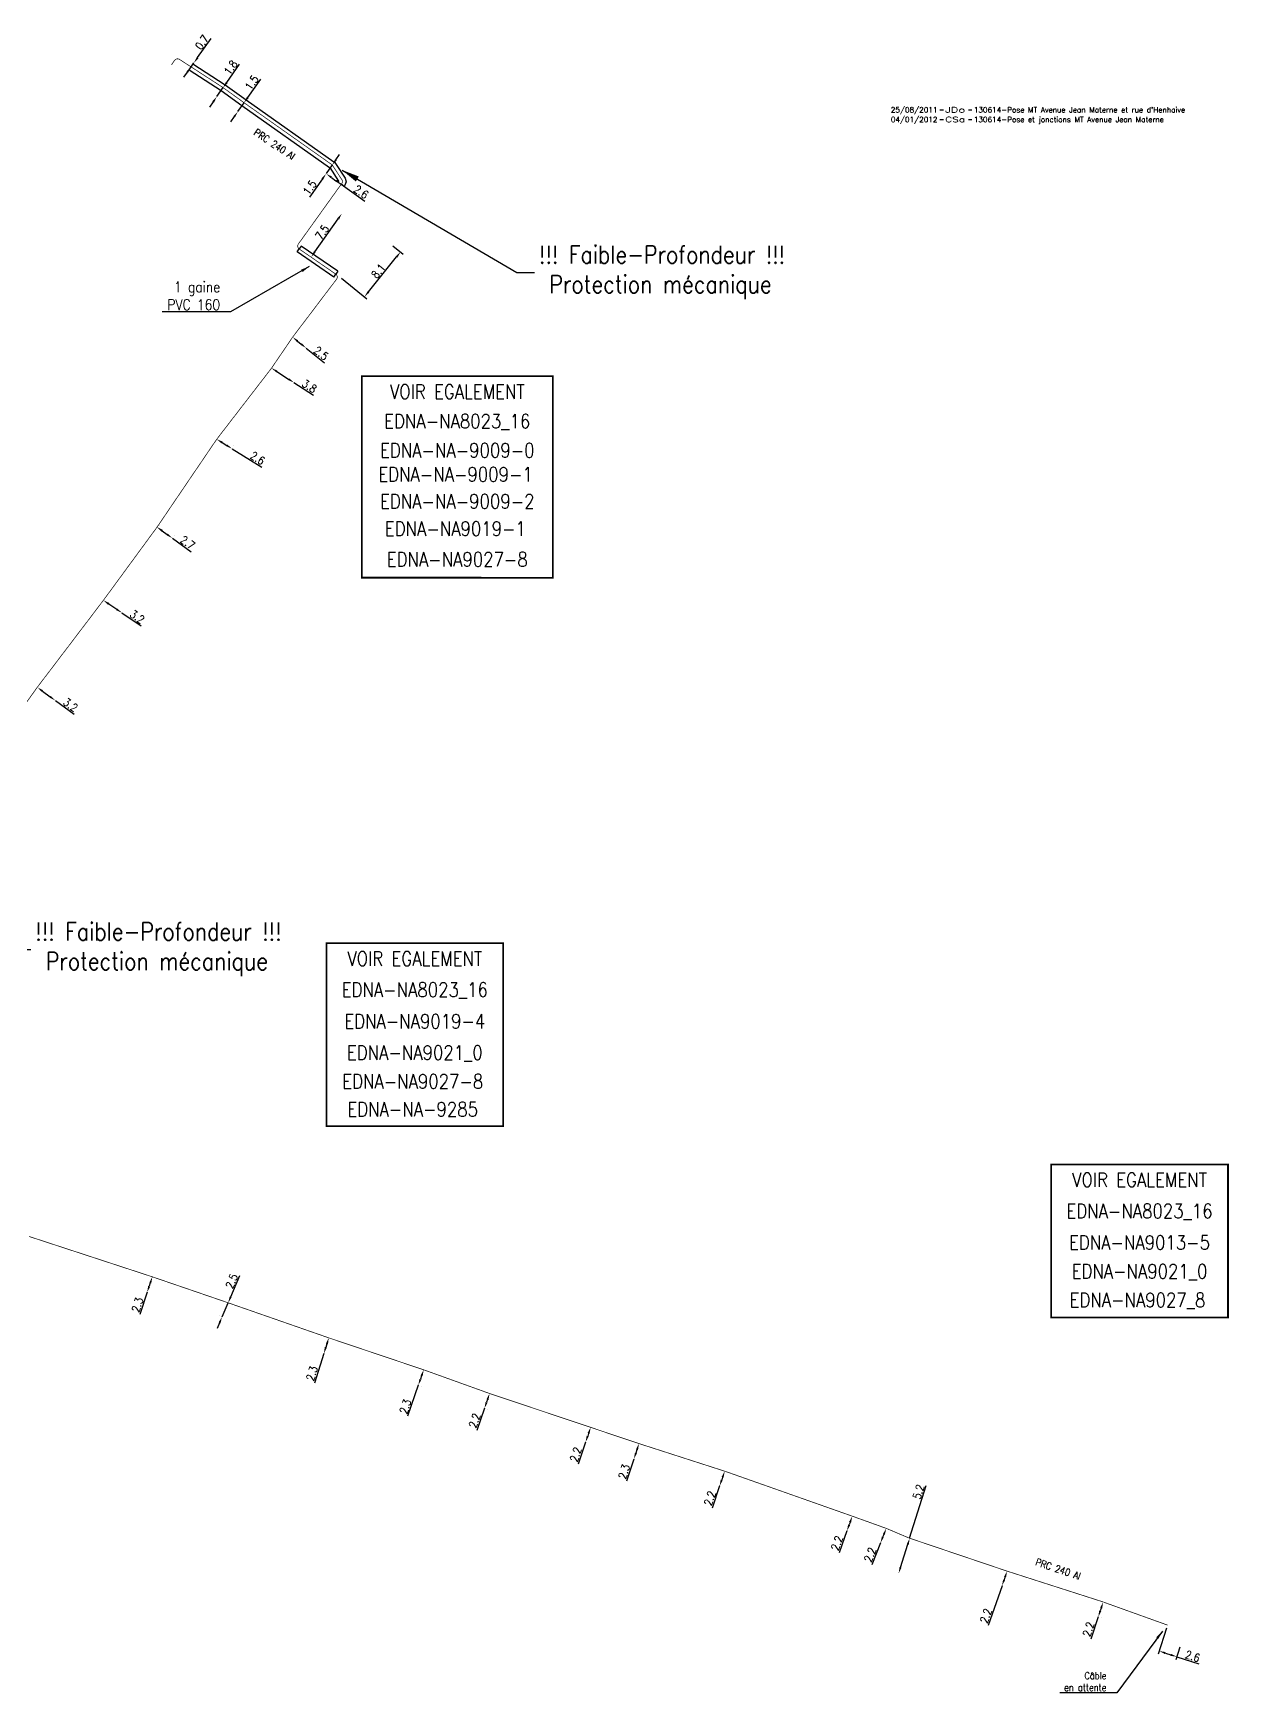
# Model space of a CAD drawing. Header units: millimetres. Extents: x 185000 to 186000, y 127000 to 128000.
# Drawn here: x 185820.1 to 185988.1, y 127266.7 to 127500 of the extents above; entities that cross this region are included whole.
import ezdxf
from ezdxf.enums import TextEntityAlignment as Align

# ---------------------------------------------------------------- set-up
doc = ezdxf.new("R2010")
doc.units = ezdxf.units.MM
doc.header["$PDMODE"] = 34
doc.layers.get('0').update_dxf_attribs({"linetype": 'CONTINUOUS'})
doc.layers.get('DEFPOINTS').update_dxf_attribs({"linetype": 'CONTINUOUS'})
for name, color, linetype in [('M_120', 5, 'M_ST_13'), ('M_400', 7, 'CONTINUOUS'), ('M_420', 7, 'CONTINUOUS'), ('M_930', 7, 'CONTINUOUS')]:
    doc.layers.add(name, color=color, linetype=linetype)
doc.layers.add('M_910', color=7, linetype='CONTINUOUS', plot=False)
doc.styles.get("Standard").update_dxf_attribs({"font": 'romans.shx', "width": 0.85})
doc.linetypes.add('M_ST_13', pattern='A,5,-0.3,["oo",Standard,S=1.5,R=0,X=0,Y=-0.5],-3', length=8.3)
doc.dimstyles.get("Standard").update_dxf_attribs({"dimtxt": 1.5, "dimasz": 1.2, "dimexe": 0.625, "dimexo": 0.625, "dimgap": 0.25, "dimtad": 1, "dimdec": 1, "dimzin": 0, "dimdsep": 46, "dimtxsty": 'Standard', "dimcen": -0.5, "dimadec": 0, "dimazin": 0, "dimtfac": 1, "dimtdec": 1, "dimtmove": 0, "dimatfit": 3, "dimfxl": 0, "dimtolj": 1, "dimtzin": 0, "dimarcsym": 0})

# ---------------------------------------------------------------- blocks, each defined once
blk = doc.blocks.new('GIS_MODF')
at = {"color": 0, "linetype": 'Continuous', "flags": 128}
for points in [[(-2.26, -0.01), (-1.76, -0.01)], [(1.76, -0.01), (2.26, -0.01)]]:
    blk.add_lwpolyline(points, dxfattribs=at)
at = {"color": 0, "linetype": 'Continuous'}
blk.add_attdef('DATE', text='', height=0.75, dxfattribs=at).set_placement((-2.58, -0.39), align=Align.RIGHT)
at = {"color": 0, "linetype": 'Continuous', "width": 3.590909}
blk.add_attdef('USER', text='', height=0.75, dxfattribs=at).set_placement((-1.52, -0.39), (1.31, -0.39), align=Align.FIT)
at = {"color": 0, "linetype": 'Continuous'}
blk.add_attdef('DESC', (2.53, -0.39), '', height=0.75, dxfattribs=at)
blk = doc.blocks.new('*D278')
at = {"layer": 'DEFPOINTS', "color": 0, "linetype": 'Continuous', "transparency": 16777216}
for p in [(185842.67, 127495.82), (185842.67, 127495.82), (185842.27, 127495.25)]:
    blk.add_point(p, dxfattribs=at)
at = {"layer": 'M_120', "color": 0, "linetype": 'Continuous', "lineweight": -2, "transparency": 16777216}
for p, q in [((185843.2, 127496.55), (185845.11, 127499.22)), ((185842.27, 127495.25), (185842.67, 127495.82)), ((185841.74, 127494.52), (185841.22, 127493.79))]:
    blk.add_line(p, q, dxfattribs=at)
at = {"layer": 'M_120', "color": 0, "linetype": 'Continuous', "transparency": 16777216}
for points in [[(185843.08, 127496.64), (185843.32, 127496.46), (185842.67, 127495.82)], [(185841.62, 127494.61), (185841.86, 127494.43), (185842.27, 127495.25)]]:
    blk.add_solid(points, dxfattribs=at)
at = {"layer": 'M_120', "color": 0, "linetype": 'Continuous', "transparency": 16777216, "insert": (185843.81, 127498.69), "char_height": 1.125, "attachment_point": 5, "rotation": 54.341}
blk.add_mtext('\\A1;0.7', dxfattribs=at)
blk = doc.blocks.new('*D279')
at = {"layer": 'DEFPOINTS', "color": 0, "linetype": 'Continuous', "transparency": 16777216}
for p in [(185845.9, 127491.07), (185845.9, 127491.07), (185846.78, 127492.33)]:
    blk.add_point(p, dxfattribs=at)
at = {"layer": 'M_120', "color": 0, "linetype": 'Continuous', "lineweight": -2, "transparency": 16777216}
for p, q in [((185847.29, 127493.07), (185849.09, 127495.64)), ((185845.9, 127491.07), (185846.78, 127492.33)), ((185846.28, 127490.8), (185846.28, 127490.8)), ((185847.16, 127492.06), (185847.16, 127492.06)), ((185845.38, 127490.33), (185844.87, 127489.59))]:
    blk.add_line(p, q, dxfattribs=at)
at = {"layer": 'M_120', "color": 0, "linetype": 'Continuous', "transparency": 16777216}
for points in [[(185847.17, 127493.15), (185847.42, 127492.98), (185846.78, 127492.33)], [(185845.26, 127490.42), (185845.51, 127490.25), (185845.9, 127491.07)]]:
    blk.add_solid(points, dxfattribs=at)
at = {"layer": 'M_120', "color": 0, "linetype": 'Continuous', "transparency": 16777216, "insert": (185847.84, 127495.15), "char_height": 1.125, "attachment_point": 5, "rotation": 55.0499}
blk.add_mtext('\\A1;1.8', dxfattribs=at)
blk = doc.blocks.new('*D280')
at = {"layer": 'DEFPOINTS', "color": 0, "linetype": 'Continuous', "transparency": 16777216}
for p in [(185848.86, 127488.98), (185848.86, 127488.98), (185849.72, 127490.21)]:
    blk.add_point(p, dxfattribs=at)
at = {"layer": 'M_120', "color": 0, "linetype": 'Continuous', "lineweight": -2, "transparency": 16777216}
for p, q in [((185850.24, 127490.94), (185852.06, 127493.51)), ((185848.86, 127488.98), (185849.72, 127490.21)), ((185848.34, 127488.25), (185847.82, 127487.51))]:
    blk.add_line(p, q, dxfattribs=at)
at = {"layer": 'M_120', "color": 0, "linetype": 'Continuous', "transparency": 16777216}
for points in [[(185850.12, 127491.03), (185850.37, 127490.86), (185849.72, 127490.21)], [(185848.22, 127488.34), (185848.46, 127488.16), (185848.86, 127488.98)]]:
    blk.add_solid(points, dxfattribs=at)
at = {"layer": 'M_120', "color": 0, "linetype": 'Continuous', "transparency": 16777216, "insert": (185850.8, 127493.03), "char_height": 1.125, "attachment_point": 5, "rotation": 54.7763}
blk.add_mtext('\\A1;1.5', dxfattribs=at)
blk = doc.blocks.new('*D281')
at = {"layer": 'DEFPOINTS', "color": 0, "linetype": 'Continuous', "transparency": 16777216}
for p in [(185862.12, 127481.46), (185861.25, 127480.24), (185861.25, 127480.24)]:
    blk.add_point(p, dxfattribs=at)
at = {"layer": 'M_120', "color": 0, "linetype": 'Continuous', "lineweight": -2, "transparency": 16777216}
for p, q in [((185862.12, 127481.46), (185861.25, 127480.24)), ((185862.63, 127482.2), (185863.15, 127482.93)), ((185860.73, 127479.5), (185858.92, 127476.93))]:
    blk.add_line(p, q, dxfattribs=at)
at = {"layer": 'M_120', "color": 0, "linetype": 'Continuous', "transparency": 16777216}
for points in [[(185862.51, 127482.28), (185862.76, 127482.11), (185862.12, 127481.46)], [(185860.61, 127479.59), (185860.85, 127479.41), (185861.25, 127480.24)]]:
    blk.add_solid(points, dxfattribs=at)
at = {"layer": 'M_120', "color": 0, "linetype": 'Continuous', "transparency": 16777216, "insert": (185858.95, 127478.28), "char_height": 1.125, "attachment_point": 5, "rotation": 54.7763}
blk.add_mtext('\\A1;1.5', dxfattribs=at)
blk = doc.blocks.new('*D282')
at = {"layer": 'DEFPOINTS', "color": 0, "linetype": 'Continuous', "transparency": 16777216}
for p in [(185861.25, 127480.23), (185861.25, 127480.23), (185863.37, 127478.74)]:
    blk.add_point(p, dxfattribs=at)
at = {"layer": 'M_120', "color": 0, "linetype": 'Continuous', "lineweight": -2, "transparency": 16777216}
for p, q in [((185861.99, 127479.72), (185862.64, 127479.25)), ((185863.37, 127478.74), (185866.72, 127476.37))]:
    blk.add_line(p, q, dxfattribs=at)
at = {"layer": 'M_120', "color": 0, "linetype": 'Continuous', "transparency": 16777216}
for points in [[(185862.07, 127479.84), (185861.9, 127479.59), (185861.25, 127480.23)], [(185862.73, 127479.38), (185862.55, 127479.13), (185863.37, 127478.74)]]:
    blk.add_solid(points, dxfattribs=at)
at = {"layer": 'M_120', "color": 0, "linetype": 'Continuous', "transparency": 16777216, "insert": (185866.18, 127477.67), "char_height": 1.125, "attachment_point": 5, "rotation": 324.7763}
blk.add_mtext('\\A1;2.6', dxfattribs=at)
blk = doc.blocks.new('*D283')
at = {"layer": 'DEFPOINTS', "color": 0, "linetype": 'Continuous', "transparency": 16777216}
for p in [(185863.47, 127474.63), (185863.47, 127474.63), (185859.15, 127468.5)]:
    blk.add_point(p, dxfattribs=at)
at = {"layer": 'M_120', "color": 0, "linetype": 'Continuous', "lineweight": -2, "transparency": 16777216}
blk.add_line((185859.67, 127469.24), (185862.95, 127473.9), dxfattribs=at)
at = {"layer": 'M_120', "color": 0, "linetype": 'Continuous', "transparency": 16777216}
for points in [[(185862.83, 127473.98), (185863.08, 127473.81), (185863.47, 127474.63)], [(185859.54, 127469.33), (185859.79, 127469.15), (185859.15, 127468.5)]]:
    blk.add_solid(points, dxfattribs=at)
at = {"layer": 'M_120', "color": 0, "linetype": 'Continuous', "transparency": 16777216, "insert": (185860.7, 127472), "char_height": 1.125, "attachment_point": 5, "rotation": 54.7626}
blk.add_mtext('\\A1;7.5', dxfattribs=at)
blk = doc.blocks.new('*D284')
at = {"layer": 'DEFPOINTS', "color": 0, "linetype": 'Continuous', "transparency": 16777216}
for p in [(185856.55, 127457.26), (185858.45, 127455.72), (185858.45, 127455.72)]:
    blk.add_point(p, dxfattribs=at)
at = {"layer": 'M_120', "color": 0, "linetype": 'Continuous', "lineweight": -2, "transparency": 16777216}
for p, q in [((185857.25, 127456.69), (185857.75, 127456.29)), ((185858.45, 127455.72), (185861.01, 127453.66))]:
    blk.add_line(p, q, dxfattribs=at)
at = {"layer": 'M_120', "color": 0, "linetype": 'Continuous', "transparency": 16777216}
for points in [[(185857.34, 127456.81), (185857.15, 127456.58), (185856.55, 127457.26)], [(185857.85, 127456.4), (185857.66, 127456.17), (185858.45, 127455.72)]]:
    blk.add_solid(points, dxfattribs=at)
at = {"layer": 'M_120', "color": 0, "linetype": 'Continuous', "transparency": 16777216, "insert": (185860.55, 127454.99), "char_height": 1.125, "attachment_point": 5, "rotation": 321.144}
blk.add_mtext('\\A1;2.5', dxfattribs=at)
blk = doc.blocks.new('*D285')
at = {"layer": 'DEFPOINTS', "color": 0, "linetype": 'Continuous', "transparency": 16777216}
for p in [(185853.59, 127452.91), (185856.73, 127450.87), (185856.73, 127450.87)]:
    blk.add_point(p, dxfattribs=at)
at = {"layer": 'M_120', "color": 0, "linetype": 'Continuous', "lineweight": -2, "transparency": 16777216}
for p, q in [((185854.34, 127452.42), (185855.98, 127451.36)), ((185856.73, 127450.87), (185859.49, 127449.09))]:
    blk.add_line(p, q, dxfattribs=at)
at = {"layer": 'M_120', "color": 0, "linetype": 'Continuous', "transparency": 16777216}
for points in [[(185854.42, 127452.54), (185854.26, 127452.29), (185853.59, 127452.91)], [(185856.06, 127451.48), (185855.9, 127451.23), (185856.73, 127450.87)]]:
    blk.add_solid(points, dxfattribs=at)
at = {"layer": 'M_120', "color": 0, "linetype": 'Continuous', "transparency": 16777216, "insert": (185858.9, 127450.36), "char_height": 1.125, "attachment_point": 5, "rotation": 327.0765}
blk.add_mtext('\\A1;3.8', dxfattribs=at)
blk = doc.blocks.new('*D286')
at = {"layer": 'DEFPOINTS', "color": 0, "linetype": 'Continuous', "transparency": 16777216}
for p in [(185870.27, 127470.39), (185871.72, 127469.23), (185863.04, 127465.82)]:
    blk.add_point(p, dxfattribs=at)
at = {"layer": 'M_120', "color": 0, "linetype": 'Continuous', "lineweight": -2, "transparency": 16777216}
for p, q in [((185870.64, 127470.1), (185872.08, 127468.93)), ((185867.2, 127463.62), (185871.16, 127468.53)), ((185863.4, 127465.53), (185867, 127462.63))]:
    blk.add_line(p, q, dxfattribs=at)
at = {"layer": 'M_120', "color": 0, "linetype": 'Continuous', "transparency": 16777216}
for points in [[(185871.04, 127468.62), (185871.27, 127468.43), (185871.72, 127469.23)], [(185867.09, 127463.72), (185867.32, 127463.53), (185866.64, 127462.92)]]:
    blk.add_solid(points, dxfattribs=at)
at = {"layer": 'M_120', "color": 0, "linetype": 'Continuous', "transparency": 16777216, "insert": (185868.59, 127466.54), "char_height": 1.125, "attachment_point": 5, "rotation": 51.1436}
blk.add_mtext('\\A1;8.1', dxfattribs=at)
blk = doc.blocks.new('*D287')
at = {"layer": 'DEFPOINTS', "color": 0, "linetype": 'Continuous', "transparency": 16777216}
for p in [(185845.88, 127442.91), (185848.05, 127441.57), (185848.05, 127441.57)]:
    blk.add_point(p, dxfattribs=at)
at = {"layer": 'M_120', "color": 0, "linetype": 'Continuous', "lineweight": -2, "transparency": 16777216}
for p, q in [((185846.13, 127443.31), (185846.13, 127443.31)), ((185846.65, 127442.44), (185847.28, 127442.04)), ((185848.3, 127441.97), (185848.3, 127441.97)), ((185848.05, 127441.57), (185852.24, 127438.99))]:
    blk.add_line(p, q, dxfattribs=at)
at = {"layer": 'M_120', "color": 0, "linetype": 'Continuous', "transparency": 16777216}
for points in [[(185846.72, 127442.57), (185846.57, 127442.31), (185845.88, 127442.91)], [(185847.36, 127442.17), (185847.21, 127441.92), (185848.05, 127441.57)]]:
    blk.add_solid(points, dxfattribs=at)
at = {"layer": 'M_120', "color": 0, "linetype": 'Continuous', "transparency": 16777216, "insert": (185851.62, 127440.25), "char_height": 1.125, "attachment_point": 5, "rotation": 328.3505}
blk.add_mtext('\\A1;2.6', dxfattribs=at)
blk = doc.blocks.new('*D288')
at = {"layer": 'DEFPOINTS', "color": 0, "linetype": 'Continuous', "transparency": 16777216}
for p in [(185837.48, 127430.54), (185839.63, 127428.99), (185839.64, 127429.01)]:
    blk.add_point(p, dxfattribs=at)
at = {"layer": 'M_120', "color": 0, "linetype": 'Continuous', "lineweight": -2, "transparency": 16777216}
for p, q in [((185837.75, 127430.92), (185837.77, 127430.94)), ((185838.22, 127430.03), (185838.91, 127429.53)), ((185839.64, 127429.01), (185842.3, 127427.09)), ((185839.9, 127429.37), (185839.92, 127429.39))]:
    blk.add_line(p, q, dxfattribs=at)
at = {"layer": 'M_120', "color": 0, "linetype": 'Continuous', "transparency": 16777216}
for points in [[(185838.31, 127430.15), (185838.13, 127429.91), (185837.49, 127430.56)], [(185839, 127429.66), (185838.82, 127429.41), (185839.64, 127429.01)]]:
    blk.add_solid(points, dxfattribs=at)
at = {"layer": 'M_120', "color": 0, "linetype": 'Continuous', "transparency": 16777216, "insert": (185841.78, 127428.39), "char_height": 1.125, "attachment_point": 5, "rotation": 324.2201}
blk.add_mtext('\\A1;2.7', dxfattribs=at)
blk = doc.blocks.new('*D289')
at = {"layer": 'DEFPOINTS', "color": 0, "linetype": 'Continuous', "transparency": 16777216}
for p in [(185829.95, 127420.27), (185832.56, 127418.51), (185832.56, 127418.51)]:
    blk.add_point(p, dxfattribs=at)
at = {"layer": 'M_120', "color": 0, "linetype": 'Continuous', "lineweight": -2, "transparency": 16777216}
for p, q in [((185830.7, 127419.77), (185831.82, 127419.01)), ((185832.56, 127418.51), (185835.28, 127416.67))]:
    blk.add_line(p, q, dxfattribs=at)
at = {"layer": 'M_120', "color": 0, "linetype": 'Continuous', "transparency": 16777216}
for points in [[(185830.78, 127419.89), (185830.61, 127419.64), (185829.95, 127420.27)], [(185831.9, 127419.13), (185831.73, 127418.89), (185832.56, 127418.51)]]:
    blk.add_solid(points, dxfattribs=at)
at = {"layer": 'M_120', "color": 0, "linetype": 'Continuous', "transparency": 16777216, "insert": (185834.71, 127417.95), "char_height": 1.125, "attachment_point": 5, "rotation": 325.8786}
blk.add_mtext('\\A1;3.2', dxfattribs=at)
blk = doc.blocks.new('*D290')
at = {"layer": 'DEFPOINTS', "color": 0, "linetype": 'Continuous', "transparency": 16777216}
for p in [(185820.66, 127408.05), (185823.2, 127406.19), (185823.2, 127406.19)]:
    blk.add_point(p, dxfattribs=at)
at = {"layer": 'M_120', "color": 0, "linetype": 'Continuous', "lineweight": -2, "transparency": 16777216}
for p, q in [((185821.38, 127407.52), (185822.47, 127406.72)), ((185823.2, 127406.19), (185825.84, 127404.25))]:
    blk.add_line(p, q, dxfattribs=at)
at = {"layer": 'M_120', "color": 0, "linetype": 'Continuous', "transparency": 16777216}
for points in [[(185821.47, 127407.64), (185821.29, 127407.4), (185820.66, 127408.05)], [(185822.56, 127406.84), (185822.38, 127406.6), (185823.2, 127406.19)]]:
    blk.add_solid(points, dxfattribs=at)
at = {"layer": 'M_120', "color": 0, "linetype": 'Continuous', "transparency": 16777216, "insert": (185825.33, 127405.56), "char_height": 1.125, "attachment_point": 5, "rotation": 323.7544}
blk.add_mtext('\\A1;3.2', dxfattribs=at)
blk = doc.blocks.new('*D300')
at = {"layer": 'DEFPOINTS', "color": 0, "linetype": 'Continuous', "transparency": 16777216}
for p in [(185836.83, 127325.18), (185836.1, 127323), (185836.1, 127323)]:
    blk.add_point(p, dxfattribs=at)
at = {"layer": 'M_120', "color": 0, "linetype": 'Continuous', "lineweight": -2, "transparency": 16777216}
for p, q in [((185836.1, 127323), (185835.07, 127319.89)), ((185836.54, 127324.32), (185836.38, 127323.85))]:
    blk.add_line(p, q, dxfattribs=at)
at = {"layer": 'M_120', "color": 0, "linetype": 'Continuous', "transparency": 16777216}
for points in [[(185836.4, 127324.37), (185836.68, 127324.28), (185836.83, 127325.18)], [(185836.24, 127323.9), (185836.53, 127323.8), (185836.1, 127323)]]:
    blk.add_solid(points, dxfattribs=at)
at = {"layer": 'M_120', "color": 0, "linetype": 'Continuous', "transparency": 16777216, "insert": (185834.73, 127321.25), "char_height": 1.125, "attachment_point": 5, "rotation": 71.5998}
blk.add_mtext('\\A1;2.3', dxfattribs=at)
blk = doc.blocks.new('*D301')
at = {"layer": 'DEFPOINTS', "color": 0, "linetype": 'Continuous', "transparency": 16777216}
for p in [(185847.48, 127321.53), (185846.63, 127319.55), (185846.63, 127319.55)]:
    blk.add_point(p, dxfattribs=at)
at = {"layer": 'M_120', "color": 0, "linetype": 'Continuous', "lineweight": -2, "transparency": 16777216}
for p, q in [((185847.84, 127322.35), (185849.14, 127325.36)), ((185846.63, 127319.55), (185847.48, 127321.53)), ((185846.28, 127318.72), (185845.92, 127317.9)), ((185846.2, 127319.73), (185846.2, 127319.73))]:
    blk.add_line(p, q, dxfattribs=at)
at = {"layer": 'M_120', "color": 0, "linetype": 'Continuous', "transparency": 16777216}
for points in [[(185847.7, 127322.41), (185847.98, 127322.29), (185847.48, 127321.53)], [(185846.14, 127318.78), (185846.41, 127318.66), (185846.63, 127319.55)]]:
    blk.add_solid(points, dxfattribs=at)
at = {"layer": 'M_120', "color": 0, "linetype": 'Continuous', "transparency": 16777216, "insert": (185847.98, 127324.57), "char_height": 1.125, "attachment_point": 5, "rotation": 66.6648}
blk.add_mtext('\\A1;2.5', dxfattribs=at)
blk = doc.blocks.new('*D302')
at = {"layer": 'DEFPOINTS', "color": 0, "linetype": 'Continuous', "transparency": 16777216}
for p in [(185861.63, 127316.6), (185860.94, 127314.4), (185860.94, 127314.4)]:
    blk.add_point(p, dxfattribs=at)
at = {"layer": 'M_120', "color": 0, "linetype": 'Continuous', "lineweight": -2, "transparency": 16777216}
for p, q in [((185860.94, 127314.4), (185859.62, 127310.24)), ((185861.36, 127315.74), (185861.21, 127315.26))]:
    blk.add_line(p, q, dxfattribs=at)
at = {"layer": 'M_120', "color": 0, "linetype": 'Continuous', "transparency": 16777216}
for points in [[(185861.22, 127315.78), (185861.51, 127315.69), (185861.63, 127316.6)], [(185861.07, 127315.31), (185861.35, 127315.22), (185860.94, 127314.4)]]:
    blk.add_solid(points, dxfattribs=at)
at = {"layer": 'M_120', "color": 0, "linetype": 'Continuous', "transparency": 16777216, "insert": (185859.26, 127311.6), "char_height": 1.125, "attachment_point": 5, "rotation": 72.4069}
blk.add_mtext('\\A1;2.3', dxfattribs=at)
blk = doc.blocks.new('*D303')
at = {"layer": 'DEFPOINTS', "color": 0, "linetype": 'Continuous', "transparency": 16777216}
for p in [(185874.97, 127312.11), (185874.21, 127309.93), (185874.21, 127309.93)]:
    blk.add_point(p, dxfattribs=at)
at = {"layer": 'M_120', "color": 0, "linetype": 'Continuous', "lineweight": -2, "transparency": 16777216}
for p, q in [((185874.67, 127311.26), (185874.51, 127310.78)), ((185875.41, 127311.95), (185875.41, 127311.95)), ((185874.21, 127309.93), (185872.71, 127305.58)), ((185874.66, 127309.78), (185874.66, 127309.78))]:
    blk.add_line(p, q, dxfattribs=at)
at = {"layer": 'M_120', "color": 0, "linetype": 'Continuous', "transparency": 16777216}
for points in [[(185874.53, 127311.31), (185874.82, 127311.21), (185874.97, 127312.11)], [(185874.37, 127310.83), (185874.65, 127310.74), (185874.21, 127309.93)]]:
    blk.add_solid(points, dxfattribs=at)
at = {"layer": 'M_120', "color": 0, "linetype": 'Continuous', "transparency": 16777216, "insert": (185872.39, 127306.95), "char_height": 1.125, "attachment_point": 5, "rotation": 70.868}
blk.add_mtext('\\A1;2.3', dxfattribs=at)
blk = doc.blocks.new('*D304')
at = {"layer": 'DEFPOINTS', "color": 0, "linetype": 'Continuous', "transparency": 16777216}
for p in [(185883.52, 127306.7), (185883.52, 127306.7), (185884.23, 127308.78)]:
    blk.add_point(p, dxfattribs=at)
at = {"layer": 'M_120', "color": 0, "linetype": 'Continuous', "lineweight": -2, "transparency": 16777216}
for p, q in [((185883.52, 127306.7), (185882.45, 127303.6)), ((185883.94, 127307.93), (185883.81, 127307.55)), ((185883.96, 127306.55), (185883.96, 127306.55))]:
    blk.add_line(p, q, dxfattribs=at)
at = {"layer": 'M_120', "color": 0, "linetype": 'Continuous', "transparency": 16777216}
for points in [[(185883.67, 127307.6), (185883.95, 127307.5), (185883.52, 127306.7)], [(185883.8, 127307.98), (185884.08, 127307.88), (185884.23, 127308.78)]]:
    blk.add_solid(points, dxfattribs=at)
at = {"layer": 'M_120', "color": 0, "linetype": 'Continuous', "transparency": 16777216, "insert": (185882.13, 127304.97), "char_height": 1.125, "attachment_point": 5, "rotation": 71.0706}
blk.add_mtext('\\A1;2.2', dxfattribs=at)
blk = doc.blocks.new('*D305')
at = {"layer": 'DEFPOINTS', "color": 0, "linetype": 'Continuous', "transparency": 16777216}
for p in [(185897.73, 127301.94), (185897.73, 127301.94), (185898.44, 127304.02)]:
    blk.add_point(p, dxfattribs=at)
at = {"layer": 'M_120', "color": 0, "linetype": 'Continuous', "lineweight": -2, "transparency": 16777216}
for p, q in [((185897.73, 127301.94), (185896.67, 127298.83)), ((185898.15, 127303.17), (185898.02, 127302.79))]:
    blk.add_line(p, q, dxfattribs=at)
at = {"layer": 'M_120', "color": 0, "linetype": 'Continuous', "transparency": 16777216}
for points in [[(185897.88, 127302.84), (185898.16, 127302.74), (185897.73, 127301.94)], [(185898, 127303.22), (185898.29, 127303.12), (185898.44, 127304.02)]]:
    blk.add_solid(points, dxfattribs=at)
at = {"layer": 'M_120', "color": 0, "linetype": 'Continuous', "transparency": 16777216, "insert": (185896.34, 127300.2), "char_height": 1.125, "attachment_point": 5, "rotation": 71.1738}
blk.add_mtext('\\A1;2.2', dxfattribs=at)
blk = doc.blocks.new('*D306')
at = {"layer": 'DEFPOINTS', "color": 0, "linetype": 'Continuous', "transparency": 16777216}
for p in [(185904.52, 127299.55), (185904.52, 127299.55), (185905.23, 127301.74)]:
    blk.add_point(p, dxfattribs=at)
at = {"layer": 'M_120', "color": 0, "linetype": 'Continuous', "lineweight": -2, "transparency": 16777216}
for p, q in [((185904.52, 127299.55), (185903.5, 127296.44)), ((185904.95, 127300.88), (185904.8, 127300.41))]:
    blk.add_line(p, q, dxfattribs=at)
at = {"layer": 'M_120', "color": 0, "linetype": 'Continuous', "transparency": 16777216}
for points in [[(185904.66, 127300.45), (185904.94, 127300.36), (185904.52, 127299.55)], [(185904.81, 127300.93), (185905.1, 127300.84), (185905.23, 127301.74)]]:
    blk.add_solid(points, dxfattribs=at)
at = {"layer": 'M_120', "color": 0, "linetype": 'Continuous', "transparency": 16777216, "insert": (185903.15, 127297.8), "char_height": 1.125, "attachment_point": 5, "rotation": 71.8528}
blk.add_mtext('\\A1;2.3', dxfattribs=at)
blk = doc.blocks.new('*D307')
at = {"layer": 'DEFPOINTS', "color": 0, "linetype": 'Continuous', "transparency": 16777216}
for p in [(185917.28, 127297.86), (185916.57, 127295.78), (185916.57, 127295.78)]:
    blk.add_point(p, dxfattribs=at)
at = {"layer": 'M_120', "color": 0, "linetype": 'Continuous', "lineweight": -2, "transparency": 16777216}
for p, q in [((185916.57, 127295.78), (185915.51, 127292.68)), ((185916.99, 127297.01), (185916.86, 127296.63))]:
    blk.add_line(p, q, dxfattribs=at)
at = {"layer": 'M_120', "color": 0, "linetype": 'Continuous', "transparency": 16777216}
for points in [[(185916.85, 127297.06), (185917.13, 127296.96), (185917.28, 127297.86)], [(185916.72, 127296.68), (185917, 127296.58), (185916.57, 127295.78)]]:
    blk.add_solid(points, dxfattribs=at)
at = {"layer": 'M_120', "color": 0, "linetype": 'Continuous', "transparency": 16777216, "insert": (185915.19, 127294.05), "char_height": 1.125, "attachment_point": 5, "rotation": 71.1161}
blk.add_mtext('\\A1;2.2', dxfattribs=at)
blk = doc.blocks.new('*D308')
at = {"layer": 'DEFPOINTS', "color": 0, "linetype": 'Continuous', "transparency": 16777216}
for p in [(185935.21, 127291.54), (185934.47, 127289.47), (185934.47, 127289.47)]:
    blk.add_point(p, dxfattribs=at)
at = {"layer": 'M_120', "color": 0, "linetype": 'Continuous', "lineweight": -2, "transparency": 16777216}
for p, q in [((185934.91, 127290.69), (185934.78, 127290.31)), ((185934.47, 127289.47), (185933.36, 127286.38))]:
    blk.add_line(p, q, dxfattribs=at)
at = {"layer": 'M_120', "color": 0, "linetype": 'Continuous', "transparency": 16777216}
for points in [[(185934.63, 127290.36), (185934.92, 127290.26), (185934.47, 127289.47)], [(185934.77, 127290.74), (185935.05, 127290.64), (185935.21, 127291.54)]]:
    blk.add_solid(points, dxfattribs=at)
at = {"layer": 'M_120', "color": 0, "linetype": 'Continuous', "transparency": 16777216, "insert": (185933.06, 127287.75), "char_height": 1.125, "attachment_point": 5, "rotation": 70.2559}
blk.add_mtext('\\A1;2.2', dxfattribs=at)
blk = doc.blocks.new('*D309')
at = {"layer": 'DEFPOINTS', "color": 0, "linetype": 'Continuous', "transparency": 16777216}
for p in [(185939.99, 127289.82), (185939.18, 127287.78), (185939.18, 127287.78)]:
    blk.add_point(p, dxfattribs=at)
at = {"layer": 'M_120', "color": 0, "linetype": 'Continuous', "lineweight": -2, "transparency": 16777216}
for p, q in [((185939.66, 127288.99), (185939.51, 127288.61)), ((185939.18, 127287.78), (185937.98, 127284.72))]:
    blk.add_line(p, q, dxfattribs=at)
at = {"layer": 'M_120', "color": 0, "linetype": 'Continuous', "transparency": 16777216}
for points in [[(185939.37, 127288.67), (185939.65, 127288.56), (185939.18, 127287.78)], [(185939.52, 127289.04), (185939.8, 127288.93), (185939.99, 127289.82)]]:
    blk.add_solid(points, dxfattribs=at)
at = {"layer": 'M_120', "color": 0, "linetype": 'Continuous', "transparency": 16777216, "insert": (185937.72, 127286.11), "char_height": 1.125, "attachment_point": 5, "rotation": 68.5752}
blk.add_mtext('\\A1;2.2', dxfattribs=at)
blk = doc.blocks.new('*D310')
at = {"layer": 'DEFPOINTS', "color": 0, "linetype": 'Continuous', "transparency": 16777216}
for p in [(185943.28, 127288.44), (185941.73, 127283.47), (185941.73, 127283.47)]:
    blk.add_point(p, dxfattribs=at)
at = {"layer": 'M_120', "color": 0, "linetype": 'Continuous', "lineweight": -2, "transparency": 16777216}
for p, q in [((185943.28, 127288.44), (185945.6, 127295.87)), ((185942, 127284.33), (185943.01, 127287.58))]:
    blk.add_line(p, q, dxfattribs=at)
at = {"layer": 'M_120', "color": 0, "linetype": 'Continuous', "transparency": 16777216}
for points in [[(185942.87, 127287.62), (185943.16, 127287.53), (185943.28, 127288.44)], [(185941.86, 127284.38), (185942.14, 127284.29), (185941.73, 127283.47)]]:
    blk.add_solid(points, dxfattribs=at)
at = {"layer": 'M_120', "color": 0, "linetype": 'Continuous', "transparency": 16777216, "insert": (185944.53, 127294.96), "char_height": 1.125, "attachment_point": 5, "rotation": 72.6474}
blk.add_mtext('\\A1;5.2', dxfattribs=at)
blk = doc.blocks.new('*D311')
at = {"layer": 'DEFPOINTS', "color": 0, "linetype": 'Continuous', "transparency": 16777216}
for p in [(185956.98, 127283.81), (185956.26, 127281.73), (185956.26, 127281.73)]:
    blk.add_point(p, dxfattribs=at)
at = {"layer": 'M_120', "color": 0, "linetype": 'Continuous', "lineweight": -2, "transparency": 16777216}
for p, q in [((185956.26, 127281.73), (185954.32, 127276.16)), ((185956.68, 127282.96), (185956.55, 127282.58))]:
    blk.add_line(p, q, dxfattribs=at)
at = {"layer": 'M_120', "color": 0, "linetype": 'Continuous', "transparency": 16777216}
for points in [[(185956.54, 127283.01), (185956.82, 127282.91), (185956.98, 127283.81)], [(185956.41, 127282.63), (185956.69, 127282.54), (185956.26, 127281.73)]]:
    blk.add_solid(points, dxfattribs=at)
at = {"layer": 'M_120', "color": 0, "linetype": 'Continuous', "transparency": 16777216, "insert": (185954, 127277.53), "char_height": 1.125, "attachment_point": 5, "rotation": 70.8416}
blk.add_mtext('\\A1;2.2', dxfattribs=at)
blk = doc.blocks.new('*D312')
at = {"layer": 'DEFPOINTS', "color": 0, "linetype": 'Continuous', "transparency": 16777216}
for p in [(185970.48, 127279.47), (185969.79, 127277.38), (185969.79, 127277.38)]:
    blk.add_point(p, dxfattribs=at)
at = {"layer": 'M_120', "color": 0, "linetype": 'Continuous', "lineweight": -2, "transparency": 16777216}
for p, q in [((185970.2, 127278.62), (185970.08, 127278.24)), ((185970.93, 127279.33), (185970.93, 127279.33)), ((185969.79, 127277.38), (185968.76, 127274.27)), ((185970.24, 127277.24), (185970.24, 127277.24))]:
    blk.add_line(p, q, dxfattribs=at)
at = {"layer": 'M_120', "color": 0, "linetype": 'Continuous', "transparency": 16777216}
for points in [[(185970.06, 127278.67), (185970.34, 127278.57), (185970.48, 127279.47)], [(185969.93, 127278.29), (185970.22, 127278.19), (185969.79, 127277.38)]]:
    blk.add_solid(points, dxfattribs=at)
at = {"layer": 'M_120', "color": 0, "linetype": 'Continuous', "transparency": 16777216, "insert": (185968.42, 127275.64), "char_height": 1.125, "attachment_point": 5, "rotation": 71.6711}
blk.add_mtext('\\A1;2.2', dxfattribs=at)
blk = doc.blocks.new('*D313')
at = {"layer": 'DEFPOINTS', "color": 0, "linetype": 'Continuous', "transparency": 16777216}
for p in [(185979.54, 127276.22), (185980.83, 127271.77), (185981.42, 127273.58)]:
    blk.add_point(p, dxfattribs=at)
at = {"layer": 'M_120', "color": 0, "linetype": 'Continuous', "lineweight": -2, "transparency": 16777216}
for p, q in [((185979.4, 127275.78), (185978.22, 127272.13)), ((185979.22, 127272.3), (185979.98, 127272.05)), ((185981.27, 127273.13), (185980.69, 127271.33)), ((185980.83, 127271.77), (185983.95, 127270.77))]:
    blk.add_line(p, q, dxfattribs=at)
at = {"layer": 'M_120', "color": 0, "linetype": 'Continuous', "transparency": 16777216}
for points in [[(185979.26, 127272.44), (185979.17, 127272.15), (185978.36, 127272.57)], [(185980.02, 127272.19), (185979.93, 127271.91), (185980.83, 127271.77)]]:
    blk.add_solid(points, dxfattribs=at)
at = {"layer": 'M_120', "color": 0, "linetype": 'Continuous', "transparency": 16777216, "insert": (185983.05, 127271.85), "char_height": 1.125, "attachment_point": 5, "rotation": 342.1054}
blk.add_mtext('\\A1;2.6', dxfattribs=at)

msp = doc.modelspace()

# ---------------------------------------------------------------- linework, layer by layer
at = {"layer": 'M_120', "const_width": 0.1}
for points in [[(185839.52, 127495.53), (185839.96, 127496.17, -0.403872), (185840.64, 127496.3), (185842.27, 127495.25), (185846.78, 127492.33), (185849.72, 127490.21), (185862.04, 127481.52, -0.094244), (185862.17, 127481.38), (185863.46, 127479.41, -0.310132), (185863.45, 127478.84), (185863.37, 127478.74), (185857.36, 127470.36, 0.419762), (185857.48, 127469.65), (185862.61, 127466.12, -0.427476), (185862.72, 127465.4), (185856.55, 127457.26), (185853.59, 127452.91), (185845.88, 127442.91), (185837.48, 127430.54), (185829.95, 127420.27), (185820.66, 127408.05), (185811.68, 127395.5)], [(185819.51, 127330.85), (185836.83, 127325.18), (185847.48, 127321.53), (185861.63, 127316.6), (185874.97, 127312.11), (185884.23, 127308.78), (185898.44, 127304.02), (185905.23, 127301.74), (185917.28, 127297.86, -0.006934), (185917.29, 127297.86), (185935.21, 127291.54), (185939.99, 127289.82), (185943.26, 127288.44, 0.018273), (185943.3, 127288.43), (185956.98, 127283.81), (185970.48, 127279.48, -0.008405), (185970.49, 127279.47), (185979.54, 127276.22)]]:
    msp.add_lwpolyline(points, format="xyb", dxfattribs=at)
at = {"layer": 'M_400', "color": 7, "linetype": 'CONTINUOUS'}
for p, q in [((185857.76, 127470.07), (185857.48, 127469.65)), ((185862.9, 127466.53), (185857.76, 127470.07)), ((185857.2, 127469.24), (185857.48, 127469.65)), ((185862.33, 127465.7), (185857.2, 127469.24)), ((185862.33, 127465.7), (185862.62, 127466.11)), ((185862.9, 127466.53), (185862.62, 127466.11))]:
    msp.add_line(p, q, dxfattribs=at)
at = {"layer": 'M_420', "color": 7, "linetype": 'CONTINUOUS'}
for p, q in [((185842.54, 127495.67), (185842.27, 127495.25)), ((185842.54, 127495.67), (185847.06, 127492.74)), ((185841.99, 127494.83), (185842.27, 127495.25)), ((185841.99, 127494.83), (185846.5, 127491.92)), ((185846.5, 127491.92), (185849.43, 127489.8)), ((185847.06, 127492.74), (185850.01, 127490.62)), ((185849.43, 127489.8), (185861.73, 127481.12)), ((185850.01, 127490.62), (185862.35, 127481.91)), ((185862.35, 127481.91), (185862.47, 127481.8)), ((185862.47, 127481.8), (185862.57, 127481.67)), ((185862.57, 127481.67), (185863.92, 127479.62)), ((185861.73, 127481.12), (185861.75, 127481.11)), ((185861.75, 127481.11), (185861.76, 127481.09)), ((185861.76, 127481.09), (185863, 127479.2)), ((185863, 127479.2), (185863.02, 127479.13)), ((185863.02, 127479.13), (185863, 127479.07)), ((185864.07, 127479.11), (185863.9, 127478.61)), ((185863.92, 127479.62), (185864.07, 127479.11)), ((185863, 127479.07), (185862.97, 127479.03)), ((185862.97, 127479.03), (185863.37, 127478.74)), ((185863.78, 127478.44), (185863.37, 127478.74)), ((185863.9, 127478.61), (185863.78, 127478.44))]:
    msp.add_line(p, q, dxfattribs=at)
at = {"layer": 'M_930', "const_width": 0.25}
for points in [[(185866.27, 127451.76), (185893.11, 127451.76), (185893.11, 127423.44), (185866.27, 127423.45)], [(185861.3, 127372.08), (185886.14, 127372.08), (185886.14, 127346.34), (185861.3, 127346.34)], [(185963.17, 127340.98), (185988.02, 127340.98), (185988.02, 127319.46), (185963.17, 127319.46)]]:
    msp.add_lwpolyline(points, close=True, dxfattribs=at)

# ---------------------------------------------------------------- block references
at = {"layer": 'M_910'}
ref = msp.add_blockref('GIS_MODF', (185949.78, 127489.21), dxfattribs=at)
ref.add_attrib('DATE', '25/08/2011', dxfattribs={"layer": '0', "color": 0, "linetype": 'Continuous', "height": 0.75}).set_placement((185947.19, 127488.83), align=Align.RIGHT)
ref.add_attrib('USER', 'JDo', dxfattribs={"layer": '0', "color": 0, "linetype": 'Continuous', "height": 0.75, "width": 1.490566}).set_placement((185948.26, 127488.83), (185951.08, 127488.83), align=Align.FIT)
ref.add_attrib('DESC', "130614-Pose MT Avenue Jean Materne et rue d'Henhaive", (185952.3, 127488.83), dxfattribs={"layer": '0', "color": 0, "linetype": 'Continuous', "height": 0.75})
ref = msp.add_blockref('GIS_MODF', (185949.78, 127487.85), dxfattribs=at)
ref.add_attrib('DATE', '04/01/2012', dxfattribs={"layer": '0', "color": 0, "linetype": 'Continuous', "height": 0.75}).set_placement((185947.19, 127487.47), align=Align.RIGHT)
ref.add_attrib('USER', 'CSa', dxfattribs={"layer": '0', "color": 0, "linetype": 'Continuous', "height": 0.75, "width": 1.410714}).set_placement((185948.26, 127487.47), (185951.08, 127487.47), align=Align.FIT)
ref.add_attrib('DESC', '130614-Pose et jonctions MT Avenue Jean Materne', (185952.3, 127487.47), dxfattribs={"layer": '0', "color": 0, "linetype": 'Continuous', "height": 0.75})

# ---------------------------------------------------------------- texts
at = {"layer": 'M_120', "width": 0.85}
for rotation, p in [(326.3136, (185854, 127484.37)), (341.4137, (185964.15, 127284.1))]:
    msp.add_text('PRC 240 Al', height=1, rotation=rotation, dxfattribs=at).set_placement(p, align=Align.MIDDLE)
at = {"layer": 'M_120', "linetype": 'Continuous', "insert": (185970.94, 127268.29), "char_height": 1, "attachment_point": 6}
msp.add_mtext('Câble\\Pen attente', dxfattribs=at)
at = {"layer": 'M_400', "insert": (185846.37, 127463.07), "char_height": 1.5, "attachment_point": 6}
msp.add_mtext('1 gaine\\PPVC 160 ', dxfattribs=at)
at = {"layer": 'M_420', "char_height": 2.5, "attachment_point": 4}
for insert in [(185891.18, 127466.36), (185820.39, 127371.21)]:
    msp.add_mtext('!!! Faible-Profondeur !!!\\P Protection mécanique', dxfattribs=dict(at, insert=insert))
at = {"layer": 'M_930', "width": 0.85}
for s, p in [('VOIR EGALEMENT', (185879.69, 127448.59)), ('EDNA-NA8023_16', (185879.69, 127444.45)), ('EDNA-NA-9009-0', (185879.69, 127440.35)), ('EDNA-NA-9009-1', (185879.45, 127436.97)), ('EDNA-NA-9009-2', (185879.69, 127433.18)), ('EDNA-NA9019-1', (185879.42, 127429.34)), ('EDNA-NA9027-8', (185879.69, 127425.02)), ('VOIR EGALEMENT', (185873.72, 127368.91)), ('EDNA-NA8023_16', (185873.72, 127364.54)), ('EDNA-NA9019-4', (185873.72, 127360.1)), ('EDNA-NA9021_0', (185873.72, 127355.7)), ('EDNA-NA9027-8', (185873.43, 127351.65)), ('EDNA-NA-9285', (185873.42, 127347.73)), ('VOIR EGALEMENT', (185975.59, 127337.81)), ('EDNA-NA8023_16', (185975.59, 127333.43)), ('EDNA-NA9013-5', (185975.59, 127329)), ('EDNA-NA9021_0', (185975.59, 127324.96)), ('EDNA-NA9027_8', (185975.3, 127320.93))]:
    msp.add_text(s, height=2, dxfattribs=at).set_placement(p, align=Align.CENTER)

# ---------------------------------------------------------------- dimensions: what is measured, and where the dimension line sits
at = {"layer": 'M_120', "linetype": 'Continuous'}
for base, p1, p2, angle, picture, middle in [((185842.67, 127495.82), (185842.27, 127495.25), (185842.67, 127495.82), 234.341, '*D278', (185844.42, 127498.25)), ((185848.86, 127488.98), (185849.72, 127490.21), (185848.86, 127488.98), 54.7763, '*D280', (185851.41, 127492.6)), ((185861.25, 127480.23), (185862.12, 127481.46), (185861.25, 127480.23), 54.7763, '*D281', (185859.57, 127477.85)), ((185861.25, 127480.23), (185863.37, 127478.74), (185861.25, 127480.23), 324.7763, '*D282', (185865.75, 127477.06)), ((185858.45, 127455.72), (185856.55, 127457.26), (185858.45, 127455.72), 141.144, '*D284', (185860.08, 127454.41)), ((185856.73, 127450.87), (185853.59, 127452.91), (185856.73, 127450.87), 147.0765, '*D285', (185858.49, 127449.73)), ((185848.0504, 127441.5723), (185845.8797, 127442.9103), (185848.0504, 127441.5723), 148.3505, '*D287', (185851.2256, 127439.6151)), ((185839.6421, 127429.008), (185837.4786, 127430.5385), (185839.6285, 127428.9891), 144.2201, '*D288', (185841.3371, 127427.7864)), ((185832.5609, 127418.5051), (185829.9532, 127420.2721), (185832.5609, 127418.5051), 145.8786, '*D289', (185834.2905, 127417.3331)), ((185823.197, 127406.1859), (185820.656556, 127408.04833), (185823.197, 127406.1859), 143.754417, '*D290', (185824.881988, 127404.950615)), ((185836.1, 127323), (185836.83, 127325.18), (185836.1, 127323), 71.5998, '*D300', (185835.44, 127321.01)), ((185860.94, 127314.4), (185861.63, 127316.6), (185860.94, 127314.4), 72.4069, '*D302', (185859.98, 127311.37)), ((185874.21, 127309.93), (185874.97, 127312.11), (185874.21, 127309.93), 70.868, '*D303', (185873.1, 127306.71)), ((185883.52, 127306.7), (185884.23, 127308.78), (185883.52, 127306.7), 71.0706, '*D304', (185882.84, 127304.72)), ((185897.73, 127301.94), (185898.44, 127304.02), (185897.73, 127301.94), 71.1738, '*D305', (185897.05, 127299.96)), ((185904.52, 127299.55), (185905.23, 127301.74), (185904.52, 127299.55), 71.8528, '*D306', (185903.87, 127297.57)), ((185916.57, 127295.78), (185917.28, 127297.86), (185916.57, 127295.78), 71.1161, '*D307', (185915.89, 127293.8)), ((185941.73, 127283.47), (185943.28, 127288.44), (185941.73, 127283.47), 72.6474, '*D310', (185945.25, 127294.73)), ((185934.47, 127289.47), (185935.21, 127291.54), (185934.47, 127289.47), 70.2559, '*D308', (185933.77, 127287.5)), ((185939.18, 127287.78), (185939.99, 127289.82), (185939.18, 127287.78), 68.5752, '*D309', (185938.42, 127285.83)), ((185956.26, 127281.73), (185956.98, 127283.81), (185956.26, 127281.73), 70.8416, '*D311', (185954.71, 127277.29)), ((185969.79, 127277.38), (185970.48, 127279.47), (185969.79, 127277.38), 71.6711, '*D312', (185969.14, 127275.4)), ((185980.83, 127271.77), (185979.54, 127276.22), (185981.42, 127273.58), 162.1054, '*D313', (185982.82, 127271.13))]:
    dim = msp.add_linear_dim(base=base, p1=p1, p2=p2, angle=angle, dimstyle='Standard', override={"dimscale": 0.75}, dxfattribs=at)
    dim.commit()
    dim.dimension.update_dxf_attribs({"geometry": picture, "text_midpoint": middle, "dimtype": 160})
for base, p1, p2, angle, text, picture, middle in [((185845.9, 127491.07), (185846.78, 127492.33), (185845.9, 127491.07), 55.0499, '1.8', '*D279', (185848.45, 127494.72)), ((185846.63, 127319.55), (185847.48, 127321.53), (185846.63, 127319.55), 66.6648, '2.5', '*D301', (185848.67, 127324.27))]:
    dim = msp.add_linear_dim(base=base, p1=p1, p2=p2, angle=angle, text=text, dimstyle='Standard', override={"dimscale": 0.75}, dxfattribs=at)
    dim.commit()
    dim.dimension.update_dxf_attribs({"geometry": picture, "text_midpoint": middle, "dimtype": 160})
for base, p1, p2, angle, picture, middle in [((185863.47, 127474.63), (185859.15, 127468.5), (185863.47, 127474.63), 234.7626, '*D283', (185860.7, 127472)), ((185871.72, 127469.23), (185863.04, 127465.82), (185870.27, 127470.39), 231.1436, '*D286', (185868.59, 127466.54))]:
    dim = msp.add_linear_dim(base=base, p1=p1, p2=p2, angle=angle, dimstyle='Standard', override={"dimscale": 0.75}, dxfattribs=at)
    dim.commit()
    dim.dimension.update_dxf_attribs({"geometry": picture, "text_midpoint": middle})

# ---------------------------------------------------------------- leaders
at = {"layer": 'M_120', "linetype": 'Continuous', "annotation_type": 0, "has_hookline": 1, "hookline_direction": 1, "text_width": 6.56}
msp.add_leader([(185978.8, 127275.37), (185972.39, 127266.71), (185971.19, 127266.71)], dimstyle='Standard', dxfattribs=at)
at = {"layer": 'M_400', "annotation_type": 0, "has_hookline": 1, "hookline_direction": 1, "text_width": 8.14}
msp.add_leader([(185858.88, 127467.18), (185847.82, 127460.82), (185846.62, 127460.82)], dimstyle='Standard', dxfattribs=at)
at = {"layer": 'M_420', "annotation_type": 0, "has_hookline": 1, "hookline_direction": 0, "text_width": 38.65}
for points in [[(185863.49, 127480.75), (185888.05, 127466.36), (185890.55, 127466.36)], [(185809.52, 127389.49), (185817.26, 127371.21), (185819.76, 127371.21)]]:
    msp.add_leader(points, dimstyle='Standard', override={"dimasz": 2.5, "dimgap": -0.63, "dimtad": 0}, dxfattribs=at)

doc.saveas('drawing.dxf')
